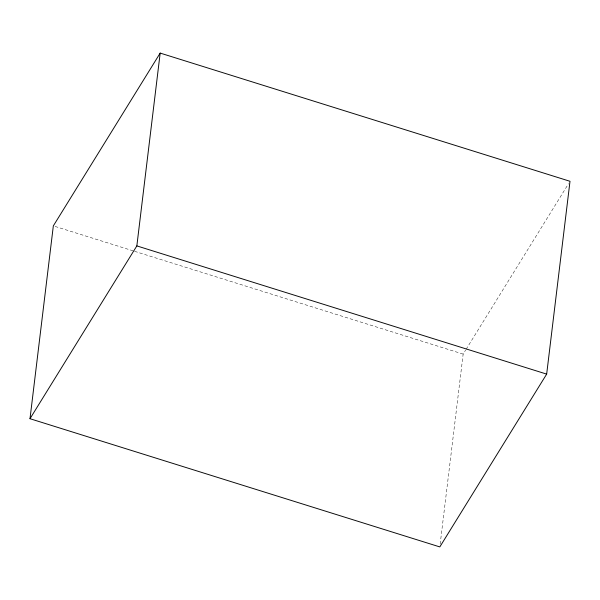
<?xml version="1.0" encoding="UTF-8"?>
<svg xmlns="http://www.w3.org/2000/svg" width="600" height="600" viewBox="0 0 600 600"><rect width="100%" height="100%" fill="white"/><g stroke="black" fill="none" stroke-linecap="round" stroke-linejoin="round"><path stroke-width="0.45" stroke-dasharray="3 2.25" d="M440.16 544.132L463.155 354.097L465.615 350.115M466.11 349.32L568.523 183.683M55.117 226.447L133.688 251.025M134.58 251.31L463.155 354.097"/><path stroke-width="0.9" d="M30 418.71L53.332 225.892L160.178 53.085L570 181.29L546.668 374.108L439.822 546.915L30 418.71L136.845 245.903L160.178 53.085M136.845 245.903L546.668 374.108"/></g></svg>
